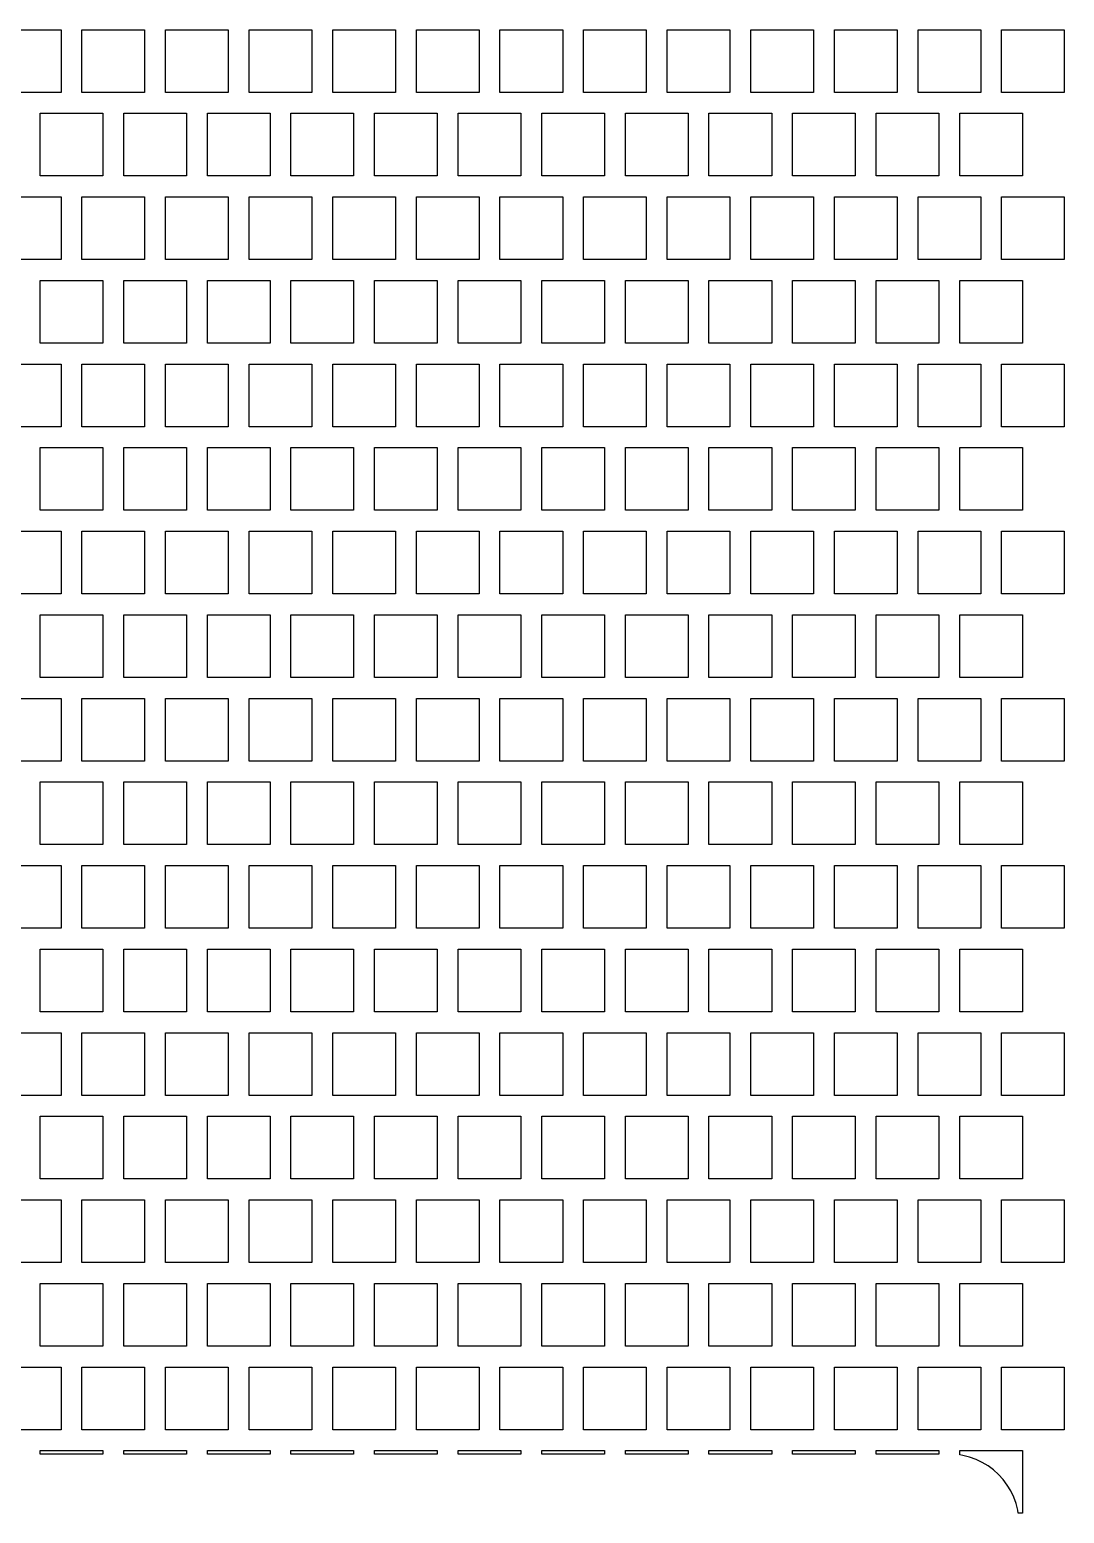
# Model space of a CAD drawing. Header units: metres. Extents: x 32 to 1978, y 32 to 1968.
# Drawn here: x 1730 to 1977.5, y 1232.5 to 1587.5 of the extents above; entities that cross this region are included whole.
import ezdxf

# ---------------------------------------------------------------- set-up
doc = ezdxf.new("R2010")
doc.units = ezdxf.units.M

msp = doc.modelspace()

# ---------------------------------------------------------------- linework, layer by layer
for points in [[(1722.5, 1572.5), (1722.5, 1587.5), (1737.5, 1587.5), (1737.5, 1572.5), (1722.5, 1572.5), (1722.5, 1572.5)], [(1742.5, 1572.5), (1742.5, 1587.5), (1757.5, 1587.5), (1757.5, 1572.5), (1742.5, 1572.5), (1742.5, 1572.5)], [(1762.5, 1572.5), (1762.5, 1587.5), (1777.5, 1587.5), (1777.5, 1572.5), (1762.5, 1572.5), (1762.5, 1572.5)], [(1782.5, 1572.5), (1782.5, 1587.5), (1797.5, 1587.5), (1797.5, 1572.5), (1782.5, 1572.5), (1782.5, 1572.5)], [(1802.5, 1572.5), (1802.5, 1587.5), (1817.5, 1587.5), (1817.5, 1572.5), (1802.5, 1572.5), (1802.5, 1572.5)], [(1822.5, 1572.5), (1822.5, 1587.5), (1837.5, 1587.5), (1837.5, 1572.5), (1822.5, 1572.5), (1822.5, 1572.5)], [(1842.5, 1572.5), (1842.5, 1587.5), (1857.5, 1587.5), (1857.5, 1572.5), (1842.5, 1572.5), (1842.5, 1572.5)], [(1862.5, 1572.5), (1862.5, 1587.5), (1877.5, 1587.5), (1877.5, 1572.5), (1862.5, 1572.5), (1862.5, 1572.5)], [(1882.5, 1572.5), (1882.5, 1587.5), (1897.5, 1587.5), (1897.5, 1572.5), (1882.5, 1572.5), (1882.5, 1572.5)], [(1902.5, 1572.5), (1902.5, 1587.5), (1917.5, 1587.5), (1917.5, 1572.5), (1902.5, 1572.5), (1902.5, 1572.5)], [(1922.5, 1572.5), (1922.5, 1587.5), (1937.5, 1587.5), (1937.5, 1572.5), (1922.5, 1572.5), (1922.5, 1572.5)], [(1942.5, 1572.5), (1942.5, 1587.5), (1957.5, 1587.5), (1957.5, 1572.5), (1942.5, 1572.5), (1942.5, 1572.5)], [(1962.5, 1572.5), (1962.5, 1587.5), (1977.5, 1587.5), (1977.5, 1572.5), (1962.5, 1572.5), (1962.5, 1572.5)], [(1732.5, 1552.5), (1732.5, 1567.5), (1747.5, 1567.5), (1747.5, 1552.5), (1732.5, 1552.5), (1732.5, 1552.5)], [(1752.5, 1552.5), (1752.5, 1567.5), (1767.5, 1567.5), (1767.5, 1552.5), (1752.5, 1552.5), (1752.5, 1552.5)], [(1772.5, 1552.5), (1772.5, 1567.5), (1787.5, 1567.5), (1787.5, 1552.5), (1772.5, 1552.5), (1772.5, 1552.5)], [(1792.5, 1552.5), (1792.5, 1567.5), (1807.5, 1567.5), (1807.5, 1552.5), (1792.5, 1552.5), (1792.5, 1552.5)], [(1812.5, 1552.5), (1812.5, 1567.5), (1827.5, 1567.5), (1827.5, 1552.5), (1812.5, 1552.5), (1812.5, 1552.5)], [(1832.5, 1552.5), (1832.5, 1567.5), (1847.5, 1567.5), (1847.5, 1552.5), (1832.5, 1552.5), (1832.5, 1552.5)], [(1852.5, 1552.5), (1852.5, 1567.5), (1867.5, 1567.5), (1867.5, 1552.5), (1852.5, 1552.5), (1852.5, 1552.5)], [(1872.5, 1552.5), (1872.5, 1567.5), (1887.5, 1567.5), (1887.5, 1552.5), (1872.5, 1552.5), (1872.5, 1552.5)], [(1892.5, 1552.5), (1892.5, 1567.5), (1907.5, 1567.5), (1907.5, 1552.5), (1892.5, 1552.5), (1892.5, 1552.5)], [(1912.5, 1552.5), (1912.5, 1567.5), (1927.5, 1567.5), (1927.5, 1552.5), (1912.5, 1552.5), (1912.5, 1552.5)], [(1932.5, 1552.5), (1932.5, 1567.5), (1947.5, 1567.5), (1947.5, 1552.5), (1932.5, 1552.5), (1932.5, 1552.5)], [(1952.5, 1552.5), (1952.5, 1567.5), (1967.5, 1567.5), (1967.5, 1552.5), (1952.5, 1552.5), (1952.5, 1552.5)], [(1722.5, 1532.5), (1722.5, 1547.5), (1737.5, 1547.5), (1737.5, 1532.5), (1722.5, 1532.5), (1722.5, 1532.5)], [(1742.5, 1532.5), (1742.5, 1547.5), (1757.5, 1547.5), (1757.5, 1532.5), (1742.5, 1532.5), (1742.5, 1532.5)], [(1762.5, 1532.5), (1762.5, 1547.5), (1777.5, 1547.5), (1777.5, 1532.5), (1762.5, 1532.5), (1762.5, 1532.5)], [(1782.5, 1532.5), (1782.5, 1547.5), (1797.5, 1547.5), (1797.5, 1532.5), (1782.5, 1532.5), (1782.5, 1532.5)], [(1802.5, 1532.5), (1802.5, 1547.5), (1817.5, 1547.5), (1817.5, 1532.5), (1802.5, 1532.5), (1802.5, 1532.5)], [(1822.5, 1532.5), (1822.5, 1547.5), (1837.5, 1547.5), (1837.5, 1532.5), (1822.5, 1532.5), (1822.5, 1532.5)], [(1842.5, 1532.5), (1842.5, 1547.5), (1857.5, 1547.5), (1857.5, 1532.5), (1842.5, 1532.5), (1842.5, 1532.5)], [(1862.5, 1532.5), (1862.5, 1547.5), (1877.5, 1547.5), (1877.5, 1532.5), (1862.5, 1532.5), (1862.5, 1532.5)], [(1882.5, 1532.5), (1882.5, 1547.5), (1897.5, 1547.5), (1897.5, 1532.5), (1882.5, 1532.5), (1882.5, 1532.5)], [(1902.5, 1532.5), (1902.5, 1547.5), (1917.5, 1547.5), (1917.5, 1532.5), (1902.5, 1532.5), (1902.5, 1532.5)], [(1922.5, 1532.5), (1922.5, 1547.5), (1937.5, 1547.5), (1937.5, 1532.5), (1922.5, 1532.5), (1922.5, 1532.5)], [(1942.5, 1532.5), (1942.5, 1547.5), (1957.5, 1547.5), (1957.5, 1532.5), (1942.5, 1532.5), (1942.5, 1532.5)], [(1962.5, 1532.5), (1962.5, 1547.5), (1977.5, 1547.5), (1977.5, 1532.5), (1962.5, 1532.5), (1962.5, 1532.5)], [(1732.5, 1512.5), (1732.5, 1527.5), (1747.5, 1527.5), (1747.5, 1512.5), (1732.5, 1512.5), (1732.5, 1512.5)], [(1752.5, 1512.5), (1752.5, 1527.5), (1767.5, 1527.5), (1767.5, 1512.5), (1752.5, 1512.5), (1752.5, 1512.5)], [(1772.5, 1512.5), (1772.5, 1527.5), (1787.5, 1527.5), (1787.5, 1512.5), (1772.5, 1512.5), (1772.5, 1512.5)], [(1792.5, 1512.5), (1792.5, 1527.5), (1807.5, 1527.5), (1807.5, 1512.5), (1792.5, 1512.5), (1792.5, 1512.5)], [(1812.5, 1512.5), (1812.5, 1527.5), (1827.5, 1527.5), (1827.5, 1512.5), (1812.5, 1512.5), (1812.5, 1512.5)], [(1832.5, 1512.5), (1832.5, 1527.5), (1847.5, 1527.5), (1847.5, 1512.5), (1832.5, 1512.5), (1832.5, 1512.5)], [(1852.5, 1512.5), (1852.5, 1527.5), (1867.5, 1527.5), (1867.5, 1512.5), (1852.5, 1512.5), (1852.5, 1512.5)], [(1872.5, 1512.5), (1872.5, 1527.5), (1887.5, 1527.5), (1887.5, 1512.5), (1872.5, 1512.5), (1872.5, 1512.5)], [(1892.5, 1512.5), (1892.5, 1527.5), (1907.5, 1527.5), (1907.5, 1512.5), (1892.5, 1512.5), (1892.5, 1512.5)], [(1912.5, 1512.5), (1912.5, 1527.5), (1927.5, 1527.5), (1927.5, 1512.5), (1912.5, 1512.5), (1912.5, 1512.5)], [(1932.5, 1512.5), (1932.5, 1527.5), (1947.5, 1527.5), (1947.5, 1512.5), (1932.5, 1512.5), (1932.5, 1512.5)], [(1952.5, 1512.5), (1952.5, 1527.5), (1967.5, 1527.5), (1967.5, 1512.5), (1952.5, 1512.5), (1952.5, 1512.5)], [(1722.5, 1492.5), (1722.5, 1507.5), (1737.5, 1507.5), (1737.5, 1492.5), (1722.5, 1492.5), (1722.5, 1492.5)], [(1742.5, 1492.5), (1742.5, 1507.5), (1757.5, 1507.5), (1757.5, 1492.5), (1742.5, 1492.5), (1742.5, 1492.5)], [(1762.5, 1492.5), (1762.5, 1507.5), (1777.5, 1507.5), (1777.5, 1492.5), (1762.5, 1492.5), (1762.5, 1492.5)], [(1782.5, 1492.5), (1782.5, 1507.5), (1797.5, 1507.5), (1797.5, 1492.5), (1782.5, 1492.5), (1782.5, 1492.5)], [(1802.5, 1492.5), (1802.5, 1507.5), (1817.5, 1507.5), (1817.5, 1492.5), (1802.5, 1492.5), (1802.5, 1492.5)], [(1822.5, 1492.5), (1822.5, 1507.5), (1837.5, 1507.5), (1837.5, 1492.5), (1822.5, 1492.5), (1822.5, 1492.5)], [(1842.5, 1492.5), (1842.5, 1507.5), (1857.5, 1507.5), (1857.5, 1492.5), (1842.5, 1492.5), (1842.5, 1492.5)], [(1862.5, 1492.5), (1862.5, 1507.5), (1877.5, 1507.5), (1877.5, 1492.5), (1862.5, 1492.5), (1862.5, 1492.5)], [(1882.5, 1492.5), (1882.5, 1507.5), (1897.5, 1507.5), (1897.5, 1492.5), (1882.5, 1492.5), (1882.5, 1492.5)], [(1902.5, 1492.5), (1902.5, 1507.5), (1917.5, 1507.5), (1917.5, 1492.5), (1902.5, 1492.5), (1902.5, 1492.5)], [(1922.5, 1492.5), (1922.5, 1507.5), (1937.5, 1507.5), (1937.5, 1492.5), (1922.5, 1492.5), (1922.5, 1492.5)], [(1942.5, 1492.5), (1942.5, 1507.5), (1957.5, 1507.5), (1957.5, 1492.5), (1942.5, 1492.5), (1942.5, 1492.5)], [(1962.5, 1492.5), (1962.5, 1507.5), (1977.5, 1507.5), (1977.5, 1492.5), (1962.5, 1492.5), (1962.5, 1492.5)], [(1732.5, 1472.5), (1732.5, 1487.5), (1747.5, 1487.5), (1747.5, 1472.5), (1732.5, 1472.5), (1732.5, 1472.5)], [(1752.5, 1472.5), (1752.5, 1487.5), (1767.5, 1487.5), (1767.5, 1472.5), (1752.5, 1472.5), (1752.5, 1472.5)], [(1772.5, 1472.5), (1772.5, 1487.5), (1787.5, 1487.5), (1787.5, 1472.5), (1772.5, 1472.5), (1772.5, 1472.5)], [(1792.5, 1472.5), (1792.5, 1487.5), (1807.5, 1487.5), (1807.5, 1472.5), (1792.5, 1472.5), (1792.5, 1472.5)], [(1812.5, 1472.5), (1812.5, 1487.5), (1827.5, 1487.5), (1827.5, 1472.5), (1812.5, 1472.5), (1812.5, 1472.5)], [(1832.5, 1472.5), (1832.5, 1487.5), (1847.5, 1487.5), (1847.5, 1472.5), (1832.5, 1472.5), (1832.5, 1472.5)], [(1852.5, 1472.5), (1852.5, 1487.5), (1867.5, 1487.5), (1867.5, 1472.5), (1852.5, 1472.5), (1852.5, 1472.5)], [(1872.5, 1472.5), (1872.5, 1487.5), (1887.5, 1487.5), (1887.5, 1472.5), (1872.5, 1472.5), (1872.5, 1472.5)], [(1892.5, 1472.5), (1892.5, 1487.5), (1907.5, 1487.5), (1907.5, 1472.5), (1892.5, 1472.5), (1892.5, 1472.5)], [(1912.5, 1472.5), (1912.5, 1487.5), (1927.5, 1487.5), (1927.5, 1472.5), (1912.5, 1472.5), (1912.5, 1472.5)], [(1932.5, 1472.5), (1932.5, 1487.5), (1947.5, 1487.5), (1947.5, 1472.5), (1932.5, 1472.5), (1932.5, 1472.5)], [(1952.5, 1472.5), (1952.5, 1487.5), (1967.5, 1487.5), (1967.5, 1472.5), (1952.5, 1472.5), (1952.5, 1472.5)], [(1722.5, 1452.5), (1722.5, 1467.5), (1737.5, 1467.5), (1737.5, 1452.5), (1722.5, 1452.5), (1722.5, 1452.5)], [(1742.5, 1452.5), (1742.5, 1467.5), (1757.5, 1467.5), (1757.5, 1452.5), (1742.5, 1452.5), (1742.5, 1452.5)], [(1762.5, 1452.5), (1762.5, 1467.5), (1777.5, 1467.5), (1777.5, 1452.5), (1762.5, 1452.5), (1762.5, 1452.5)], [(1782.5, 1452.5), (1782.5, 1467.5), (1797.5, 1467.5), (1797.5, 1452.5), (1782.5, 1452.5), (1782.5, 1452.5)], [(1802.5, 1452.5), (1802.5, 1467.5), (1817.5, 1467.5), (1817.5, 1452.5), (1802.5, 1452.5), (1802.5, 1452.5)], [(1822.5, 1452.5), (1822.5, 1467.5), (1837.5, 1467.5), (1837.5, 1452.5), (1822.5, 1452.5), (1822.5, 1452.5)], [(1842.5, 1452.5), (1842.5, 1467.5), (1857.5, 1467.5), (1857.5, 1452.5), (1842.5, 1452.5), (1842.5, 1452.5)], [(1862.5, 1452.5), (1862.5, 1467.5), (1877.5, 1467.5), (1877.5, 1452.5), (1862.5, 1452.5), (1862.5, 1452.5)], [(1882.5, 1452.5), (1882.5, 1467.5), (1897.5, 1467.5), (1897.5, 1452.5), (1882.5, 1452.5), (1882.5, 1452.5)], [(1902.5, 1452.5), (1902.5, 1467.5), (1917.5, 1467.5), (1917.5, 1452.5), (1902.5, 1452.5), (1902.5, 1452.5)], [(1922.5, 1452.5), (1922.5, 1467.5), (1937.5, 1467.5), (1937.5, 1452.5), (1922.5, 1452.5), (1922.5, 1452.5)], [(1942.5, 1452.5), (1942.5, 1467.5), (1957.5, 1467.5), (1957.5, 1452.5), (1942.5, 1452.5), (1942.5, 1452.5)], [(1962.5, 1452.5), (1962.5, 1467.5), (1977.5, 1467.5), (1977.5, 1452.5), (1962.5, 1452.5), (1962.5, 1452.5)], [(1732.5, 1432.5), (1732.5, 1447.5), (1747.5, 1447.5), (1747.5, 1432.5), (1732.5, 1432.5), (1732.5, 1432.5)], [(1752.5, 1432.5), (1752.5, 1447.5), (1767.5, 1447.5), (1767.5, 1432.5), (1752.5, 1432.5), (1752.5, 1432.5)], [(1772.5, 1432.5), (1772.5, 1447.5), (1787.5, 1447.5), (1787.5, 1432.5), (1772.5, 1432.5), (1772.5, 1432.5)], [(1792.5, 1432.5), (1792.5, 1447.5), (1807.5, 1447.5), (1807.5, 1432.5), (1792.5, 1432.5), (1792.5, 1432.5)], [(1812.5, 1432.5), (1812.5, 1447.5), (1827.5, 1447.5), (1827.5, 1432.5), (1812.5, 1432.5), (1812.5, 1432.5)], [(1832.5, 1432.5), (1832.5, 1447.5), (1847.5, 1447.5), (1847.5, 1432.5), (1832.5, 1432.5), (1832.5, 1432.5)], [(1852.5, 1432.5), (1852.5, 1447.5), (1867.5, 1447.5), (1867.5, 1432.5), (1852.5, 1432.5), (1852.5, 1432.5)], [(1872.5, 1432.5), (1872.5, 1447.5), (1887.5, 1447.5), (1887.5, 1432.5), (1872.5, 1432.5), (1872.5, 1432.5)], [(1892.5, 1432.5), (1892.5, 1447.5), (1907.5, 1447.5), (1907.5, 1432.5), (1892.5, 1432.5), (1892.5, 1432.5)], [(1912.5, 1432.5), (1912.5, 1447.5), (1927.5, 1447.5), (1927.5, 1432.5), (1912.5, 1432.5), (1912.5, 1432.5)], [(1932.5, 1432.5), (1932.5, 1447.5), (1947.5, 1447.5), (1947.5, 1432.5), (1932.5, 1432.5), (1932.5, 1432.5)], [(1952.5, 1432.5), (1952.5, 1447.5), (1967.5, 1447.5), (1967.5, 1432.5), (1952.5, 1432.5), (1952.5, 1432.5)], [(1722.5, 1412.5), (1722.5, 1427.5), (1737.5, 1427.5), (1737.5, 1412.5), (1722.5, 1412.5), (1722.5, 1412.5)], [(1742.5, 1412.5), (1742.5, 1427.5), (1757.5, 1427.5), (1757.5, 1412.5), (1742.5, 1412.5), (1742.5, 1412.5)], [(1762.5, 1412.5), (1762.5, 1427.5), (1777.5, 1427.5), (1777.5, 1412.5), (1762.5, 1412.5), (1762.5, 1412.5)], [(1782.5, 1412.5), (1782.5, 1427.5), (1797.5, 1427.5), (1797.5, 1412.5), (1782.5, 1412.5), (1782.5, 1412.5)], [(1802.5, 1412.5), (1802.5, 1427.5), (1817.5, 1427.5), (1817.5, 1412.5), (1802.5, 1412.5), (1802.5, 1412.5)], [(1822.5, 1412.5), (1822.5, 1427.5), (1837.5, 1427.5), (1837.5, 1412.5), (1822.5, 1412.5), (1822.5, 1412.5)], [(1842.5, 1412.5), (1842.5, 1427.5), (1857.5, 1427.5), (1857.5, 1412.5), (1842.5, 1412.5), (1842.5, 1412.5)], [(1862.5, 1412.5), (1862.5, 1427.5), (1877.5, 1427.5), (1877.5, 1412.5), (1862.5, 1412.5), (1862.5, 1412.5)], [(1882.5, 1412.5), (1882.5, 1427.5), (1897.5, 1427.5), (1897.5, 1412.5), (1882.5, 1412.5), (1882.5, 1412.5)], [(1902.5, 1412.5), (1902.5, 1427.5), (1917.5, 1427.5), (1917.5, 1412.5), (1902.5, 1412.5), (1902.5, 1412.5)], [(1922.5, 1412.5), (1922.5, 1427.5), (1937.5, 1427.5), (1937.5, 1412.5), (1922.5, 1412.5), (1922.5, 1412.5)], [(1942.5, 1412.5), (1942.5, 1427.5), (1957.5, 1427.5), (1957.5, 1412.5), (1942.5, 1412.5), (1942.5, 1412.5)], [(1962.5, 1412.5), (1962.5, 1427.5), (1977.5, 1427.5), (1977.5, 1412.5), (1962.5, 1412.5), (1962.5, 1412.5)], [(1732.5, 1392.5), (1732.5, 1407.5), (1747.5, 1407.5), (1747.5, 1392.5), (1732.5, 1392.5), (1732.5, 1392.5)], [(1752.5, 1392.5), (1752.5, 1407.5), (1767.5, 1407.5), (1767.5, 1392.5), (1752.5, 1392.5), (1752.5, 1392.5)], [(1772.5, 1392.5), (1772.5, 1407.5), (1787.5, 1407.5), (1787.5, 1392.5), (1772.5, 1392.5), (1772.5, 1392.5)], [(1792.5, 1392.5), (1792.5, 1407.5), (1807.5, 1407.5), (1807.5, 1392.5), (1792.5, 1392.5), (1792.5, 1392.5)], [(1812.5, 1392.5), (1812.5, 1407.5), (1827.5, 1407.5), (1827.5, 1392.5), (1812.5, 1392.5), (1812.5, 1392.5)], [(1832.5, 1392.5), (1832.5, 1407.5), (1847.5, 1407.5), (1847.5, 1392.5), (1832.5, 1392.5), (1832.5, 1392.5)], [(1852.5, 1392.5), (1852.5, 1407.5), (1867.5, 1407.5), (1867.5, 1392.5), (1852.5, 1392.5), (1852.5, 1392.5)], [(1872.5, 1392.5), (1872.5, 1407.5), (1887.5, 1407.5), (1887.5, 1392.5), (1872.5, 1392.5), (1872.5, 1392.5)], [(1892.5, 1392.5), (1892.5, 1407.5), (1907.5, 1407.5), (1907.5, 1392.5), (1892.5, 1392.5), (1892.5, 1392.5)], [(1912.5, 1392.5), (1912.5, 1407.5), (1927.5, 1407.5), (1927.5, 1392.5), (1912.5, 1392.5), (1912.5, 1392.5)], [(1932.5, 1392.5), (1932.5, 1407.5), (1947.5, 1407.5), (1947.5, 1392.5), (1932.5, 1392.5), (1932.5, 1392.5)], [(1952.5, 1392.5), (1952.5, 1407.5), (1967.5, 1407.5), (1967.5, 1392.5), (1952.5, 1392.5), (1952.5, 1392.5)], [(1722.5, 1372.5), (1722.5, 1387.5), (1737.5, 1387.5), (1737.5, 1372.5), (1722.5, 1372.5), (1722.5, 1372.5)], [(1742.5, 1372.5), (1742.5, 1387.5), (1757.5, 1387.5), (1757.5, 1372.5), (1742.5, 1372.5), (1742.5, 1372.5)], [(1762.5, 1372.5), (1762.5, 1387.5), (1777.5, 1387.5), (1777.5, 1372.5), (1762.5, 1372.5), (1762.5, 1372.5)], [(1782.5, 1372.5), (1782.5, 1387.5), (1797.5, 1387.5), (1797.5, 1372.5), (1782.5, 1372.5), (1782.5, 1372.5)], [(1802.5, 1372.5), (1802.5, 1387.5), (1817.5, 1387.5), (1817.5, 1372.5), (1802.5, 1372.5), (1802.5, 1372.5)], [(1822.5, 1372.5), (1822.5, 1387.5), (1837.5, 1387.5), (1837.5, 1372.5), (1822.5, 1372.5), (1822.5, 1372.5)], [(1842.5, 1372.5), (1842.5, 1387.5), (1857.5, 1387.5), (1857.5, 1372.5), (1842.5, 1372.5), (1842.5, 1372.5)], [(1862.5, 1372.5), (1862.5, 1387.5), (1877.5, 1387.5), (1877.5, 1372.5), (1862.5, 1372.5), (1862.5, 1372.5)], [(1882.5, 1372.5), (1882.5, 1387.5), (1897.5, 1387.5), (1897.5, 1372.5), (1882.5, 1372.5), (1882.5, 1372.5)], [(1902.5, 1372.5), (1902.5, 1387.5), (1917.5, 1387.5), (1917.5, 1372.5), (1902.5, 1372.5), (1902.5, 1372.5)], [(1922.5, 1372.5), (1922.5, 1387.5), (1937.5, 1387.5), (1937.5, 1372.5), (1922.5, 1372.5), (1922.5, 1372.5)], [(1942.5, 1372.5), (1942.5, 1387.5), (1957.5, 1387.5), (1957.5, 1372.5), (1942.5, 1372.5), (1942.5, 1372.5)], [(1962.5, 1372.5), (1962.5, 1387.5), (1977.5, 1387.5), (1977.5, 1372.5), (1962.5, 1372.5), (1962.5, 1372.5)], [(1732.5, 1352.5), (1732.5, 1367.5), (1747.5, 1367.5), (1747.5, 1352.5), (1732.5, 1352.5), (1732.5, 1352.5)], [(1752.5, 1352.5), (1752.5, 1367.5), (1767.5, 1367.5), (1767.5, 1352.5), (1752.5, 1352.5), (1752.5, 1352.5)], [(1772.5, 1352.5), (1772.5, 1367.5), (1787.5, 1367.5), (1787.5, 1352.5), (1772.5, 1352.5), (1772.5, 1352.5)], [(1792.5, 1352.5), (1792.5, 1367.5), (1807.5, 1367.5), (1807.5, 1352.5), (1792.5, 1352.5), (1792.5, 1352.5)], [(1812.5, 1352.5), (1812.5, 1367.5), (1827.5, 1367.5), (1827.5, 1352.5), (1812.5, 1352.5), (1812.5, 1352.5)], [(1832.5, 1352.5), (1832.5, 1367.5), (1847.5, 1367.5), (1847.5, 1352.5), (1832.5, 1352.5), (1832.5, 1352.5)], [(1852.5, 1352.5), (1852.5, 1367.5), (1867.5, 1367.5), (1867.5, 1352.5), (1852.5, 1352.5), (1852.5, 1352.5)], [(1872.5, 1352.5), (1872.5, 1367.5), (1887.5, 1367.5), (1887.5, 1352.5), (1872.5, 1352.5), (1872.5, 1352.5)], [(1892.5, 1352.5), (1892.5, 1367.5), (1907.5, 1367.5), (1907.5, 1352.5), (1892.5, 1352.5), (1892.5, 1352.5)], [(1912.5, 1352.5), (1912.5, 1367.5), (1927.5, 1367.5), (1927.5, 1352.5), (1912.5, 1352.5), (1912.5, 1352.5)], [(1932.5, 1352.5), (1932.5, 1367.5), (1947.5, 1367.5), (1947.5, 1352.5), (1932.5, 1352.5), (1932.5, 1352.5)], [(1952.5, 1352.5), (1952.5, 1367.5), (1967.5, 1367.5), (1967.5, 1352.5), (1952.5, 1352.5), (1952.5, 1352.5)], [(1722.5, 1332.5), (1722.5, 1347.5), (1737.5, 1347.5), (1737.5, 1332.5), (1722.5, 1332.5), (1722.5, 1332.5)], [(1742.5, 1332.5), (1742.5, 1347.5), (1757.5, 1347.5), (1757.5, 1332.5), (1742.5, 1332.5), (1742.5, 1332.5)], [(1762.5, 1332.5), (1762.5, 1347.5), (1777.5, 1347.5), (1777.5, 1332.5), (1762.5, 1332.5), (1762.5, 1332.5)], [(1782.5, 1332.5), (1782.5, 1347.5), (1797.5, 1347.5), (1797.5, 1332.5), (1782.5, 1332.5), (1782.5, 1332.5)], [(1802.5, 1332.5), (1802.5, 1347.5), (1817.5, 1347.5), (1817.5, 1332.5), (1802.5, 1332.5), (1802.5, 1332.5)], [(1822.5, 1332.5), (1822.5, 1347.5), (1837.5, 1347.5), (1837.5, 1332.5), (1822.5, 1332.5), (1822.5, 1332.5)], [(1842.5, 1332.5), (1842.5, 1347.5), (1857.5, 1347.5), (1857.5, 1332.5), (1842.5, 1332.5), (1842.5, 1332.5)], [(1862.5, 1332.5), (1862.5, 1347.5), (1877.5, 1347.5), (1877.5, 1332.5), (1862.5, 1332.5), (1862.5, 1332.5)], [(1882.5, 1332.5), (1882.5, 1347.5), (1897.5, 1347.5), (1897.5, 1332.5), (1882.5, 1332.5), (1882.5, 1332.5)], [(1902.5, 1332.5), (1902.5, 1347.5), (1917.5, 1347.5), (1917.5, 1332.5), (1902.5, 1332.5), (1902.5, 1332.5)], [(1922.5, 1332.5), (1922.5, 1347.5), (1937.5, 1347.5), (1937.5, 1332.5), (1922.5, 1332.5), (1922.5, 1332.5)], [(1942.5, 1332.5), (1942.5, 1347.5), (1957.5, 1347.5), (1957.5, 1332.5), (1942.5, 1332.5), (1942.5, 1332.5)], [(1962.5, 1332.5), (1962.5, 1347.5), (1977.5, 1347.5), (1977.5, 1332.5), (1962.5, 1332.5), (1962.5, 1332.5)], [(1732.5, 1312.5), (1732.5, 1327.5), (1747.5, 1327.5), (1747.5, 1312.5), (1732.5, 1312.5), (1732.5, 1312.5)], [(1752.5, 1312.5), (1752.5, 1327.5), (1767.5, 1327.5), (1767.5, 1312.5), (1752.5, 1312.5), (1752.5, 1312.5)], [(1772.5, 1312.5), (1772.5, 1327.5), (1787.5, 1327.5), (1787.5, 1312.5), (1772.5, 1312.5), (1772.5, 1312.5)], [(1792.5, 1312.5), (1792.5, 1327.5), (1807.5, 1327.5), (1807.5, 1312.5), (1792.5, 1312.5), (1792.5, 1312.5)], [(1812.5, 1312.5), (1812.5, 1327.5), (1827.5, 1327.5), (1827.5, 1312.5), (1812.5, 1312.5), (1812.5, 1312.5)], [(1832.5, 1312.5), (1832.5, 1327.5), (1847.5, 1327.5), (1847.5, 1312.5), (1832.5, 1312.5), (1832.5, 1312.5)], [(1852.5, 1312.5), (1852.5, 1327.5), (1867.5, 1327.5), (1867.5, 1312.5), (1852.5, 1312.5), (1852.5, 1312.5)], [(1872.5, 1312.5), (1872.5, 1327.5), (1887.5, 1327.5), (1887.5, 1312.5), (1872.5, 1312.5), (1872.5, 1312.5)], [(1892.5, 1312.5), (1892.5, 1327.5), (1907.5, 1327.5), (1907.5, 1312.5), (1892.5, 1312.5), (1892.5, 1312.5)], [(1912.5, 1312.5), (1912.5, 1327.5), (1927.5, 1327.5), (1927.5, 1312.5), (1912.5, 1312.5), (1912.5, 1312.5)], [(1932.5, 1312.5), (1932.5, 1327.5), (1947.5, 1327.5), (1947.5, 1312.5), (1932.5, 1312.5), (1932.5, 1312.5)], [(1952.5, 1312.5), (1952.5, 1327.5), (1967.5, 1327.5), (1967.5, 1312.5), (1952.5, 1312.5), (1952.5, 1312.5)], [(1722.5, 1292.5), (1722.5, 1307.5), (1737.5, 1307.5), (1737.5, 1292.5), (1722.5, 1292.5), (1722.5, 1292.5)], [(1742.5, 1292.5), (1742.5, 1307.5), (1757.5, 1307.5), (1757.5, 1292.5), (1742.5, 1292.5), (1742.5, 1292.5)], [(1762.5, 1292.5), (1762.5, 1307.5), (1777.5, 1307.5), (1777.5, 1292.5), (1762.5, 1292.5), (1762.5, 1292.5)], [(1782.5, 1292.5), (1782.5, 1307.5), (1797.5, 1307.5), (1797.5, 1292.5), (1782.5, 1292.5), (1782.5, 1292.5)], [(1802.5, 1292.5), (1802.5, 1307.5), (1817.5, 1307.5), (1817.5, 1292.5), (1802.5, 1292.5), (1802.5, 1292.5)], [(1822.5, 1292.5), (1822.5, 1307.5), (1837.5, 1307.5), (1837.5, 1292.5), (1822.5, 1292.5), (1822.5, 1292.5)], [(1842.5, 1292.5), (1842.5, 1307.5), (1857.5, 1307.5), (1857.5, 1292.5), (1842.5, 1292.5), (1842.5, 1292.5)], [(1862.5, 1292.5), (1862.5, 1307.5), (1877.5, 1307.5), (1877.5, 1292.5), (1862.5, 1292.5), (1862.5, 1292.5)], [(1882.5, 1292.5), (1882.5, 1307.5), (1897.5, 1307.5), (1897.5, 1292.5), (1882.5, 1292.5), (1882.5, 1292.5)], [(1902.5, 1292.5), (1902.5, 1307.5), (1917.5, 1307.5), (1917.5, 1292.5), (1902.5, 1292.5), (1902.5, 1292.5)], [(1922.5, 1292.5), (1922.5, 1307.5), (1937.5, 1307.5), (1937.5, 1292.5), (1922.5, 1292.5), (1922.5, 1292.5)], [(1942.5, 1292.5), (1942.5, 1307.5), (1957.5, 1307.5), (1957.5, 1292.5), (1942.5, 1292.5), (1942.5, 1292.5)], [(1962.5, 1292.5), (1962.5, 1307.5), (1977.5, 1307.5), (1977.5, 1292.5), (1962.5, 1292.5), (1962.5, 1292.5)], [(1732.5, 1272.5), (1732.5, 1287.5), (1747.5, 1287.5), (1747.5, 1272.5), (1732.5, 1272.5), (1732.5, 1272.5)], [(1752.5, 1272.5), (1752.5, 1287.5), (1767.5, 1287.5), (1767.5, 1272.5), (1752.5, 1272.5), (1752.5, 1272.5)], [(1772.5, 1272.5), (1772.5, 1287.5), (1787.5, 1287.5), (1787.5, 1272.5), (1772.5, 1272.5), (1772.5, 1272.5)], [(1792.5, 1272.5), (1792.5, 1287.5), (1807.5, 1287.5), (1807.5, 1272.5), (1792.5, 1272.5), (1792.5, 1272.5)], [(1812.5, 1272.5), (1812.5, 1287.5), (1827.5, 1287.5), (1827.5, 1272.5), (1812.5, 1272.5), (1812.5, 1272.5)], [(1832.5, 1272.5), (1832.5, 1287.5), (1847.5, 1287.5), (1847.5, 1272.5), (1832.5, 1272.5), (1832.5, 1272.5)], [(1852.5, 1272.5), (1852.5, 1287.5), (1867.5, 1287.5), (1867.5, 1272.5), (1852.5, 1272.5), (1852.5, 1272.5)], [(1872.5, 1272.5), (1872.5, 1287.5), (1887.5, 1287.5), (1887.5, 1272.5), (1872.5, 1272.5), (1872.5, 1272.5)], [(1892.5, 1272.5), (1892.5, 1287.5), (1907.5, 1287.5), (1907.5, 1272.5), (1892.5, 1272.5), (1892.5, 1272.5)], [(1912.5, 1272.5), (1912.5, 1287.5), (1927.5, 1287.5), (1927.5, 1272.5), (1912.5, 1272.5), (1912.5, 1272.5)], [(1932.5, 1272.5), (1932.5, 1287.5), (1947.5, 1287.5), (1947.5, 1272.5), (1932.5, 1272.5), (1932.5, 1272.5)], [(1952.5, 1272.5), (1952.5, 1287.5), (1967.5, 1287.5), (1967.5, 1272.5), (1952.5, 1272.5), (1952.5, 1272.5)], [(1722.5, 1252.5), (1722.5, 1267.5), (1737.5, 1267.5), (1737.5, 1252.5), (1722.5, 1252.5), (1722.5, 1252.5)], [(1742.5, 1252.5), (1742.5, 1267.5), (1757.5, 1267.5), (1757.5, 1252.5), (1742.5, 1252.5), (1742.5, 1252.5)], [(1762.5, 1252.5), (1762.5, 1267.5), (1777.5, 1267.5), (1777.5, 1252.5), (1762.5, 1252.5), (1762.5, 1252.5)], [(1782.5, 1252.5), (1782.5, 1267.5), (1797.5, 1267.5), (1797.5, 1252.5), (1782.5, 1252.5), (1782.5, 1252.5)], [(1802.5, 1252.5), (1802.5, 1267.5), (1817.5, 1267.5), (1817.5, 1252.5), (1802.5, 1252.5), (1802.5, 1252.5)], [(1822.5, 1252.5), (1822.5, 1267.5), (1837.5, 1267.5), (1837.5, 1252.5), (1822.5, 1252.5), (1822.5, 1252.5)], [(1842.5, 1252.5), (1842.5, 1267.5), (1857.5, 1267.5), (1857.5, 1252.5), (1842.5, 1252.5), (1842.5, 1252.5)], [(1862.5, 1252.5), (1862.5, 1267.5), (1877.5, 1267.5), (1877.5, 1252.5), (1862.5, 1252.5), (1862.5, 1252.5)], [(1882.5, 1252.5), (1882.5, 1267.5), (1897.5, 1267.5), (1897.5, 1252.5), (1882.5, 1252.5), (1882.5, 1252.5)], [(1902.5, 1252.5), (1902.5, 1267.5), (1917.5, 1267.5), (1917.5, 1252.5), (1902.5, 1252.5), (1902.5, 1252.5)], [(1922.5, 1252.5), (1922.5, 1267.5), (1937.5, 1267.5), (1937.5, 1252.5), (1922.5, 1252.5), (1922.5, 1252.5)], [(1942.5, 1252.5), (1942.5, 1267.5), (1957.5, 1267.5), (1957.5, 1252.5), (1942.5, 1252.5), (1942.5, 1252.5)], [(1962.5, 1252.5), (1962.5, 1267.5), (1977.5, 1267.5), (1977.5, 1252.5), (1962.5, 1252.5), (1962.5, 1252.5)], [(1732.5, 1246.67), (1732.5, 1247.5), (1747.5, 1247.5), (1747.5, 1246.67), (1732.5, 1246.67), (1732.5, 1246.67)], [(1752.5, 1246.67), (1752.5, 1247.5), (1767.5, 1247.5), (1767.5, 1246.67), (1752.5, 1246.67), (1752.5, 1246.67)], [(1772.5, 1246.67), (1772.5, 1247.5), (1787.5, 1247.5), (1787.5, 1246.67), (1772.5, 1246.67), (1772.5, 1246.67)], [(1792.5, 1246.67), (1792.5, 1247.5), (1807.5, 1247.5), (1807.5, 1246.67), (1792.5, 1246.67), (1792.5, 1246.67)], [(1812.5, 1246.67), (1812.5, 1247.5), (1827.5, 1247.5), (1827.5, 1246.67), (1812.5, 1246.67), (1812.5, 1246.67)], [(1832.5, 1246.67), (1832.5, 1247.5), (1847.5, 1247.5), (1847.5, 1246.67), (1832.5, 1246.67), (1832.5, 1246.67)], [(1852.5, 1246.67), (1852.5, 1247.5), (1867.5, 1247.5), (1867.5, 1246.67), (1852.5, 1246.67), (1852.5, 1246.67)], [(1872.5, 1246.67), (1872.5, 1247.5), (1887.5, 1247.5), (1887.5, 1246.67), (1872.5, 1246.67), (1872.5, 1246.67)], [(1892.5, 1246.67), (1892.5, 1247.5), (1907.5, 1247.5), (1907.5, 1246.67), (1892.5, 1246.67), (1892.5, 1246.67)], [(1912.5, 1246.67), (1912.5, 1247.5), (1927.5, 1247.5), (1927.5, 1246.67), (1912.5, 1246.67), (1912.5, 1246.67)], [(1932.5, 1246.67), (1932.5, 1247.5), (1947.5, 1247.5), (1947.5, 1246.67), (1932.5, 1246.67), (1932.5, 1246.67)], [(1952.5, 1246.46), (1952.5, 1247.5), (1967.5, 1247.5), (1967.5, 1232.5), (1966.46, 1232.5), (1966.35, 1233.25), (1965.95, 1234.84), (1965.4, 1236.38), (1964.7, 1237.86), (1963.86, 1239.26), (1962.88, 1240.57), (1961.79, 1241.79), (1960.57, 1242.88), (1959.26, 1243.86), (1957.86, 1244.7), (1956.38, 1245.4), (1954.84, 1245.95), (1953.25, 1246.35), (1952.5, 1246.46), (1952.5, 1246.46)]]:
    msp.add_lwpolyline(points)

doc.saveas('drawing.dxf')
